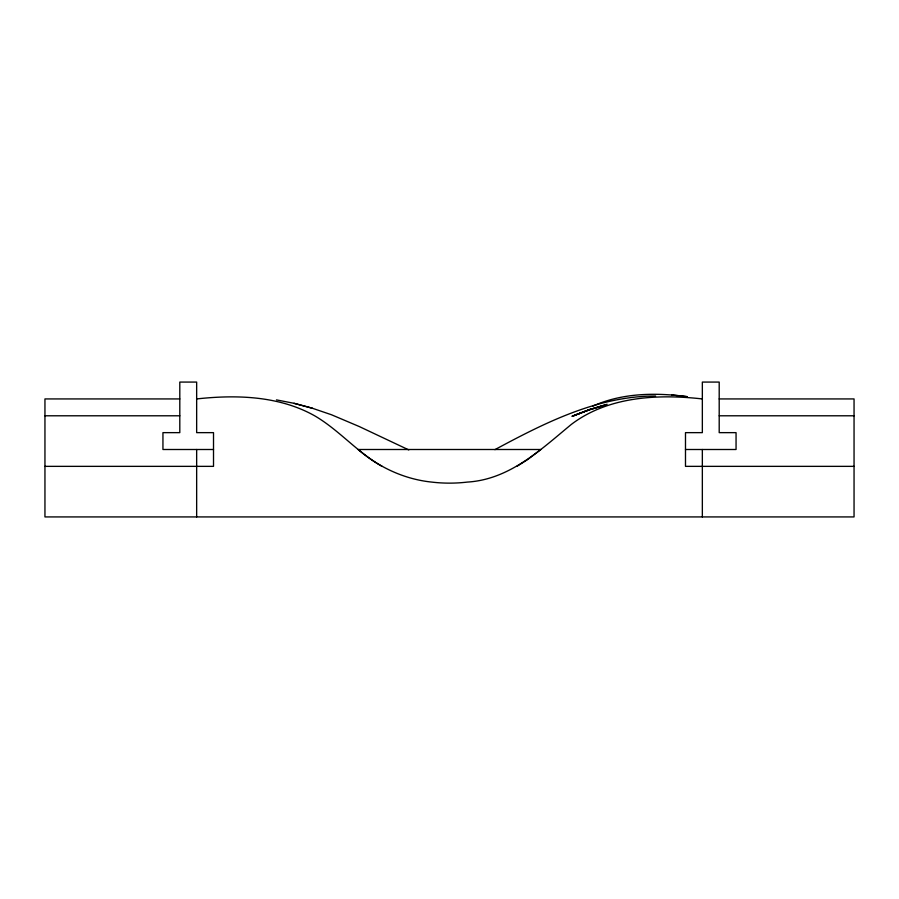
<?xml version="1.0" encoding="UTF-8"?>
<svg xmlns="http://www.w3.org/2000/svg" width="899" height="899" viewBox="0 0 899 899"><rect width="100%" height="100%" fill="white"/><g stroke="black" fill="none" stroke-linecap="round" stroke-linejoin="round"><path stroke-width="1.35" d="M516.925 466.356L527.769 459.49L540.85 449.5L358.15 449.5C378.794 467.323 404.46 479.279 431.722 482.089A151.088 151.088 0 0 0 467.278 482.089C509.497 479.572 540.625 449.736 571.348 424.395C608.409 396.302 657.81 393.953 702.344 398.931M494.899 449.657C544.67 422.878 597.633 395.931 655.629 396.032M592.789 406.146C622.254 392.818 655.742 392.481 687.274 396.673L671.834 394.998M590.553 409.247L572.73 416.068L590.553 409.247L607.14 404.247M589.778 409.539L571.944 416.327L589.272 409.787L606.375 404.752L589.059 409.832M196.656 398.931C236.347 394.582 279.005 395.774 314.65 415.788C339.047 430.014 357.442 452.467 382.075 466.356M179.8 398.931L44.95 398.931L44.95 516.925L854.05 516.925L854.05 398.931L719.2 398.931M44.95 415.788L179.8 415.788M719.2 415.788L854.05 415.788M213.513 449.5L162.944 449.5L162.944 432.644L179.8 432.644L179.8 382.075L196.656 382.075L196.656 432.644L213.513 432.644L213.513 466.356L44.95 466.356M685.488 449.5L736.056 449.5L736.056 432.644L719.2 432.644L719.2 382.075L702.344 382.075L702.344 432.644L685.488 432.644L685.488 466.356L854.05 466.356M276.465 399.886L294.007 403.303L312.144 408.168L331.473 414.754L359.342 426.576L408.787 449.916M294.007 403.303L312.537 408.281M702.344 449.5L702.344 516.925M196.656 449.5L196.656 516.925"/></g></svg>
